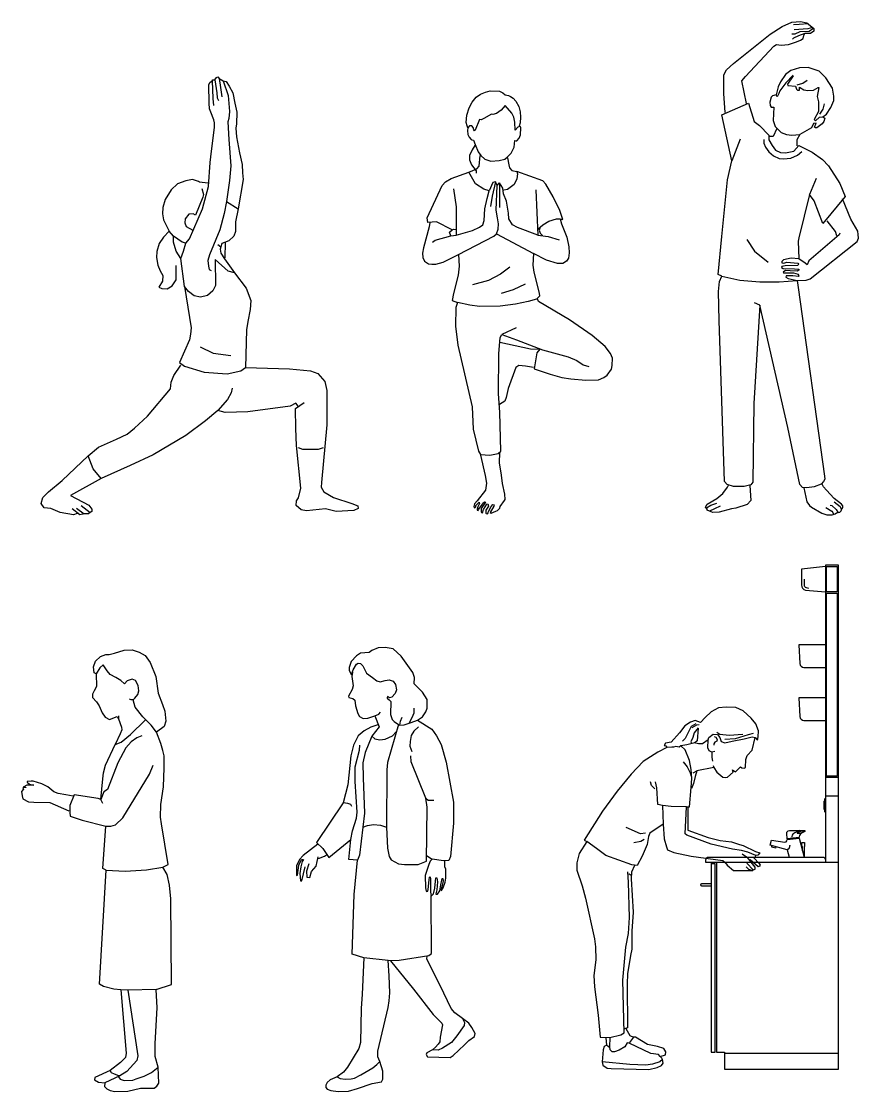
# Model space of a CAD drawing. Header units: millimetres. Extents: x 1284 to 35279, y 955 to 12847.
# Drawn here: x 3968 to 7125, y 978 to 5012 of the extents above; entities that cross this region are included whole.
import ezdxf

# ---------------------------------------------------------------- set-up
doc = ezdxf.new("R2010")
doc.units = ezdxf.units.MM
doc.header["$LTSCALE"] = 20

# ---------------------------------------------------------------- blocks, each defined once
blk = doc.blocks.new('洗面台1（CAD素材.com）')
for points in [[(-460, 780), (-460, 65), (-430, 65), (-430, 0), (0, 0), (0, 1900), (-50, 1900), (-50, 780)], [(0, 1100), (-50, 1100)], [(0, 1030), (-50, 1030)], [(-191.1, 866.2), (-191.5, 869.3)], [(-152.1, 870.5), (-152.5, 873.7)], [(-136.2, 823.1), (-136.2, 840), (-138.2, 840), (-138.2, 855), (-128.2, 855), (-128.2, 840), (-130.2, 840), (-130.2, 800.7)], [(-252.7, 843.2), (-253.5, 838.9), (-236.6, 834.4), (-235.2, 838.6)], [(-480, 780), (-480, 65), (-465, 65), (-465, 775), (-480, 775)], [(0, 60), (-430, 60)]]:
    blk.add_lwpolyline(points)
for points in [[(-50, 1895), (-140, 1885), (-140, 1825.6, 0.344151), (-124.9, 1806.2), (-50, 1800)], [(-130, 1847.5), (-130, 1825.6, 0.344151), (-122.4, 1815.9), (-113.8, 1813.8)], [(-50, 1600), (-150, 1600), (-145.8, 1529.1, 0.397107), (-130.9, 1515), (-50, 1515)], [(-50, 1400), (-150, 1400), (-145.8, 1329.1, 0.397107), (-130.9, 1315), (-50, 1315)], [(-53, 1010.2), (-54, 1010.2, 0.414214), (-56, 1008.2), (-56, 981.8, 0.414214), (-54, 979.8), (-53, 979.8)], [(-50, 1020, 0.414214), (-53, 1017), (-53, 973, 0.414214), (-50, 970)], [(-149.1, 874), (-194.1, 869), (-195.7, 889.2, -0.437811), (-185.7, 900), (-127.2, 900), (-127.2, 895.7), (-137.6, 890.7, 0.23503), (-148.6, 876.7), (-149.1, 874)], [(-147.3, 900), (-165.1, 891.6, 0.235217), (-176.1, 877.5), (-176.7, 874.6)], [(-194.1, 827.8), (-257.8, 844.5), (-252.8, 863.2), (-202.5, 856.6, 0.365235), (-195.5, 861.2), (-194.1, 865.8), (-149, 870.8), (-130, 800)], [(0, 780), (-500, 780), (-500, 790, -0.414214), (-490, 800), (-60, 800, -0.414214), (-50, 790)], [(-480, 690), (-515, 690, -1), (-515, 700), (-480, 700)]]:
    blk.add_lwpolyline(points, format="xyb")
for points in [[(-45, 1895), (-5, 1895), (-5, 1800), (-45, 1800)], [(-5, 1105), (-45, 1105), (-45, 1795), (-5, 1795)]]:
    blk.add_lwpolyline(points, close=True)
blk.add_lwpolyline([(-129.2, 898), (-141, 898), (-155.5, 891.1, 0.799342), (-155.3, 890.1), (-143.5, 890.1), (-129.2, 896.9)], format="xyb", close=True)
blk.add_rational_spline([(-184.4, 845.1), (-184.4, 827.8), (-194.1, 827.8), (-190.4, 813.9), (-186.6, 800)], [1, 0.707106781187, 1, 1, 1], degree=2, knots=[0, 0, 0, 1.570796, 1.570796, 2.570796, 2.570796, 2.570796])
blk = doc.blocks.new('人物動作（CAD素材.com）59')
at = {"color": 0, "linetype": 'ByBlock', "lineweight": -2}
for p, q in [((316.1, 1136.4), (251.7, 1124.3)), ((-76.1, 79.5), (-89.1, 90.4))]:
    blk.add_line(p, q, dxfattribs=at)
for points in [[(294.3, 1241), (297.1, 1249.4), (313.4, 1262.7), (330.2, 1260.7), (338.2, 1249.6), (343.3, 1235.1), (357.4, 1229.5), (385.2, 1235.3), (430.8, 1245.2), (460.2, 1252.2), (472.3, 1249.4), (480.2, 1239.3), (483.2, 1251.7), (483.8, 1274.4), (473.8, 1301.6), (456.9, 1323.1), (426.9, 1350.6), (399.1, 1362.7), (362.2, 1364.2), (333.8, 1361.5), (306, 1345.8), (282.7, 1325.2), (265.4, 1306.7), (246.1, 1313.7), (228.5, 1307.9), (207.1, 1293.1), (187.1, 1267.1), (155.3, 1231.7), (133.9, 1227.8), (128.7, 1219.9), (134.8, 1218.7), (138.9, 1211.4), (104.4, 1194.2), (49.5, 1158.8), (3.7, 1111.6), (-49, 1047.6), (-104.3, 971.9), (-172.4, 862.5), (-162.8, 858)], [(247.8, 1301.7), (230.3, 1291.4), (218.5, 1266.6), (208.2, 1245.7), (197.9, 1235.4)], [(261.1, 1297.7), (250.8, 1296.5), (233.3, 1285.6)], [(257.2, 1284.4), (252.7, 1237.2), (244.6, 1230), (214.6, 1222.3), (191, 1218.2)], [(256.9, 1285.9), (241.8, 1267.2), (236.3, 1249.3), (229.1, 1233.3), (231.2, 1228.5)], [(317.3, 1253.3), (323.9, 1250.6), (328.8, 1242.4), (327.6, 1236.1), (319.9, 1231.5), (315.9, 1226), (316.5, 1220.4)], [(424.7, 1261.4), (374.2, 1257.8), (338.5, 1261.1), (326.8, 1268.7)], [(464.1, 1264.5), (445.3, 1260.2), (396, 1245.1), (357, 1242.4)], [(217.3, 986.7), (217.9, 899.9), (295, 872.9), (339.2, 861.4), (382.7, 856), (413.3, 846.9), (426.3, 843), (472.5, 820), (489.2, 815.5), (482.2, 806.2), (474.4, 804.5), (444.7, 818), (419.7, 824), (385.9, 828.7), (306.5, 848), (214.2, 881.9), (207.6, 886.8), (213.3, 987.8), (223.6, 988.4), (230.8, 1061.3), (233, 1095.4), (230.2, 1129.6), (224.5, 1163.2), (207.3, 1203.7), (191, 1218.2), (185.1, 1213.7), (172.9, 1215.5), (163.8, 1213.2), (157.5, 1212.8), (138.9, 1211.4)], [(319.1, 1197.2), (308.6, 1194.4), (298.9, 1199.4), (293.7, 1210.7), (294.3, 1241), (273.2, 1225.2), (257.8, 1225.2), (242.4, 1229.7)], [(313.8, 1144.6), (316.1, 1136.4), (326.8, 1119.4), (342.3, 1105.9), (350.1, 1100), (358.6, 1098.6), (367.5, 1100), (389.1, 1118.8), (386, 1127.4), (397.7, 1120.6), (416.1, 1139.7), (421.9, 1135.1), (429.8, 1134.3), (434.8, 1137.1), (436.6, 1166.5), (441.1, 1181.5), (460.6, 1202.4), (472.3, 1249.4)], [(308.6, 1194.4), (308, 1174.4), (310.8, 1160.9)], [(200.6, 1157.6), (215.1, 1138.5), (227.2, 1116.8), (230.2, 1103.8)], [(237.8, 1116.5), (251.7, 1124.3), (245.4, 1102.9), (239.9, 1076.5), (231.2, 1057.5)], [(94, 1056.2), (80.8, 1068.9), (77.6, 1083)], [(213.3, 987.8), (155.2, 989.3), (122.5, 993.2), (104.8, 997.7), (100.8, 1060.3), (95.8, 1082.6)], [(122.5, 993.2), (124.4, 922.9), (128.9, 867.5), (137.1, 837.1), (141.1, 826.7), (165.6, 816.3), (231, 801.8), (349.4, 785.9), (359.8, 777.7), (366.4, 768.2), (390.2, 748), (462.4, 748.4)], [(124.4, 922.9), (74.4, 889.7), (69.9, 876.6), (64.5, 846.6), (46.3, 802.2), (26.8, 767.2), (6.8, 769.5), (-91.1, 805.4), (-126.5, 830.8), (-162.8, 858), (-191.9, 813), (-200.1, 777.1), (-200.1, 749.9), (-181, 690.5), (-167.4, 644.2), (-133.8, 490.8), (-130.2, 460.9), (-129.3, 411.9), (-136.1, 352.5), (-134.3, 309.4), (-119.8, 203.2), (-113, 120.2), (-76.2, 118.8), (-34.5, 128.4), (-22.7, 136.5), (-26.8, 334.8), (-16.3, 460), (-5.4, 510.8), (-2.3, 570.7), (-5.4, 704.1), (-7.7, 743.6)], [(57.7, 889.3), (40, 887), (-14, 910.2)], [(53.4, 864.7), (40.4, 857.2), (14.6, 852.4)], [(423, 810.9), (443.2, 797.4), (462.5, 798.1), (473.2, 799.7), (474.4, 804.5)], [(17.2, 766.9), (5, 741.5), (4.5, 716.6), (11.3, 591.3), (7.3, 520.1), (6.8, 452.5), (1.4, 428), (-9.1, 358.6), (-10.4, 321.4), (-10, 155.3), (-20.4, 152.2)], [(439.8, 776.4), (464.6, 751.2), (472.2, 753.7), (471.8, 760.9), (443.2, 797.4)], [(466.8, 796.4), (487.2, 775.2), (490.4, 768.8), (488.2, 764.1), (483.5, 761.8), (452.7, 788.5)], [(4.5, 729.3), (-2.7, 734.2), (-4.5, 734.2)], [(437.8, 762.5), (446.6, 753.5), (462.4, 748.4), (464.6, 751.2)], [(-15.6, 152.4), (-1.1, 127), (13.5, 120.4)], [(-90.8, 117.4), (-89.1, 90.4), (-96.9, 85.3), (-101.5, 72.3), (-105.1, 27.8), (-102.7, 14.2), (-85.7, 3.3), (-70.6, 1.5), (70.6, -1.5), (101.8, 5.7), (118.1, 13.9), (124.5, 21.8), (122.9, 36), (111.8, 27.8), (84.2, 18.1), (59.1, 14.8), (-1.1, 16.6), (-105.1, 27.8)], [(122.9, 36), (119.9, 40.8), (114.2, 47.5), (107.5, 54.7), (77.9, 59), (-2.9, 97.1), (-11, 99.2), (-19.8, 84.4), (-40.7, 70.8), (-58.8, 65), (-67.3, 65.3), (-75.5, 72.9), (-76.7, 84.1), (-75.5, 118.9)], [(114.2, 47.5), (133.8, 53.8), (135, 64.7), (126.9, 77.7), (103.9, 84.7), (65.8, 92.2), (20.4, 120.4), (13.5, 120.4), (-1.7, 99.8)]]:
    blk.add_lwpolyline(points, dxfattribs=at)
blk = doc.blocks.new('人物動作（CAD素材.com）60')
at = {"color": 0, "linetype": 'ByBlock', "lineweight": -2}
for p, q in [((164.6, 1486), (165.5, 1481.5)), ((313.4, 888.2), (334.3, 874.8))]:
    blk.add_line(p, q, dxfattribs=at)
for points in [[(207.7, 1382), (212.7, 1379.9), (229.6, 1381.1), (256.1, 1390.6), (279.8, 1399.1), (297.8, 1411.6), (310.3, 1430.3), (316.1, 1444.6), (315.2, 1476.6), (298.3, 1504.3), (267.1, 1536.3), (268, 1559.5), (261.7, 1578.6), (217.6, 1640.6), (187.3, 1667.3), (157.1, 1673.1), (131.2, 1671.3), (106.7, 1661.5), (97.4, 1653.9), (80.9, 1653), (64, 1651.2), (48.8, 1641.5), (28.8, 1619.6), (21.2, 1597.8), (21.2, 1586.5), (30.4, 1569.9), (36.6, 1589.2), (49.7, 1609.4), (55.6, 1613.2), (64.9, 1612.9), (73.5, 1603.7), (87.4, 1576.1), (109.1, 1559.8), (126.3, 1546.7), (138.2, 1543.2), (156.9, 1548.2), (172, 1551.2), (187.5, 1545.8), (197, 1532.8), (199.7, 1513.2), (194.9, 1498.9), (183, 1485.3), (174.4, 1482.9), (166.1, 1488.2), (165.5, 1481.5), (173.1, 1475.8), (178.9, 1469.1), (178, 1420.5), (184.2, 1401.4), (190.9, 1393.4), (207.7, 1382), (165.9, 1239.7), (164.1, 1212.1), (163, 996.2), (166.4, 916.7), (172.4, 884.6), (180.4, 871.9), (207.8, 857.9), (229.8, 854.5), (282, 855.2), (312.7, 867.2), (316, 1071), (311.4, 1104.4), (319.6, 1098), (340.9, 1097.2)], [(34.3, 1579.7), (31.6, 1563.9), (37.2, 1528.3), (32.5, 1514.1), (19.7, 1489.7), (20.9, 1484.7), (35.8, 1481.1), (43.2, 1473.7), (45, 1452.6), (54.2, 1424.1), (60.7, 1413.1), (74.1, 1405.1), (91.6, 1406.6), (118.9, 1415.8), (134.9, 1373.7), (106.9, 1338.3), (81.5, 1277.5), (73.4, 1238.1), (74.1, 1181.3), (80.1, 1048.3), (73.4, 996.2), (60.7, 890.6), (53.4, 871.3), (21.1, 873.9), (28.5, 949), (33.8, 982), (49, 1030.1), (52.5, 1051.8), (44.5, 1168.2), (44.2, 1222.5), (61.2, 1285.8), (62.3, 1304.8)], [(118.9, 1415.8), (133.6, 1421.4), (139.8, 1428.5)], [(249.5, 1390.3), (258.7, 1408.4), (267.1, 1426.2), (267.4, 1443.7)], [(130, 1381.7), (103.9, 1372.5), (77.8, 1358.5), (55.8, 1339.8), (38.3, 1304.5), (27.9, 1265), (16.6, 1154.8), (-0.3, 1087.7)], [(212.7, 1379.9), (215.7, 1395.3), (221.9, 1409.9)], [(282.9, 1374.1), (266, 1357.6), (255.7, 1340.7), (251.3, 1318.4), (250.4, 1301.1), (258, 1281)], [(279.8, 1399.1), (333, 1365.2), (350.8, 1339.8), (369, 1307.3), (387.3, 1240.1), (414.5, 1089.9), (415.4, 1010.7), (403.3, 885.5), (397.5, 870.4), (377.1, 869), (334.3, 874.8), (326.9, 867.6), (322.1, 855.3), (308.6, 813.5), (309.4, 767.4), (312.4, 754.3), (314.8, 752.6), (318.5, 753.8), (319.9, 760.1), (323.1, 797.7), (324.7, 807.4), (326.5, 808), (328.8, 800.1), (329, 781.7), (328.2, 752.2), (329.2, 743.5), (330.5, 738.1), (333.8, 737.5), (339.9, 744.5), (344.9, 765.2), (347.8, 792), (348, 804.6), (352.6, 804.8), (355.2, 789.3), (352.4, 759.8), (347.9, 744.6), (348.8, 743.7), (354.4, 743.1), (363, 756), (366.9, 777.9), (371.3, 796.1), (372.1, 802.3), (374.4, 802.3), (375.7, 793), (372.8, 775.7), (368.2, 762.2), (367.9, 758.5), (369.5, 757.4), (375.6, 767), (383.1, 787.9), (385.9, 803.2), (386.2, 837.8), (382.7, 845.7), (382.7, 868.7)], [(106.9, 1338.3), (118.9, 1329.1), (137.3, 1325), (157.2, 1327.6), (184.9, 1340.3), (199.2, 1354.7)], [(311.4, 1104.4), (255.9, 1242.1), (254.6, 1264.1)], [(32.4, 1073.8), (28.5, 1081.2), (16.9, 1085), (-0.3, 1087.7), (-101.9, 937.7), (-77.8, 914.6), (-55.5, 881.6), (28.5, 949)], [(73.4, 996.2), (90.9, 1001.5), (113.6, 1005.5), (140.3, 1003.5), (163, 996.2)], [(-96.6, 931.4), (-152.1, 889.2), (-165.8, 873.8), (-176.2, 849.7), (-177.4, 813.5), (-173.5, 814.4), (-168.2, 851.8), (-157.5, 873.2), (-150.7, 873.2), (-155.5, 865.8), (-161, 845.9), (-164.7, 820.9), (-161.4, 793.1), (-156.3, 793.1), (-144.7, 846.2)], [(-93.9, 877), (-71.1, 886.8), (-64, 891)], [(-129.9, 857.4), (-139.2, 830.2), (-137.9, 807.5), (-126.8, 806.1), (-120.1, 828.4), (-102.2, 848.4), (-94.7, 883.6)], [(77.6, 502.9), (32.8, 516.9), (40, 742.3), (53.4, 871.3)], [(-23.6, 54.7), (-12.2, 48.6), (7, 45.9), (29.5, 46.6), (41.8, 49.8), (66.2, 61.7), (110.7, 89), (126.3, 101.1), (137.3, 112.8), (130.2, 129.5), (130.2, 151.4), (168.5, 316.2), (173, 341.6), (175.2, 370.6), (172.5, 435.2), (168.4, 492.9), (209.9, 494.9), (322.1, 512.3), (332.1, 519.6), (330.5, 738.1)], [(168.4, 492.9), (77.6, 502.9), (70.6, 366.1), (66.6, 312.6), (63.9, 184.3), (58.6, 160.9), (15.8, 90.8), (0.4, 72.8), (-23.6, 54.7), (-50.3, 43.4), (-61.3, 33.3), (-65.8, 23.8), (-65.8, 14.6), (-60.7, 8.3), (-47.4, 2.7), (-19.2, -0.6), (19.2, 0.6), (53.6, 10.7), (107.9, 29.1), (143.3, 35.3), (149.2, 45.7), (149.2, 75.7), (137.3, 112.8)], [(178.1, 492.1), (264.3, 384.8), (338.2, 289.5), (371.2, 257.4), (373.4, 251.2), (365.4, 204.4), (363.2, 187), (357.8, 178.1), (347.6, 166.5), (336.5, 156.7)], [(449.6, 274.3), (420.2, 296.2), (406.4, 311.7), (365, 399), (315.1, 498.4), (316, 510.9)]]:
    blk.add_lwpolyline(points, dxfattribs=at)
blk.add_lwpolyline([(315.1, 145.2), (312.4, 138.9), (316.9, 130), (402.4, 127.3), (414, 135.4), (456.7, 175.4), (472.8, 191), (494.6, 206.2), (497.3, 218.2), (484.8, 240.5), (472.8, 257), (449.6, 274.3), (456.4, 259.7), (455.1, 247.6), (427.5, 209.3), (407.4, 183.9), (373.6, 162.1), (356.7, 155.4), (336.5, 156.7)], close=True, dxfattribs=at)
blk = doc.blocks.new('人物動作（CAD素材.com）61')
at = {"color": 0, "linetype": 'ByBlock', "lineweight": -2}
for points in [[(-119.2, 1573.5), (-126.7, 1577.6), (-130, 1599.2), (-122.2, 1621.6), (-103.1, 1638.6), (-82.7, 1646.1), (-71.1, 1645.7), (-50.8, 1651.9), (-14.7, 1663.1), (16, 1664.4), (42.2, 1655.7), (65, 1642), (83.3, 1616.6), (105.7, 1563.5), (114, 1500), (130.2, 1457.7), (138.9, 1433.2), (142.6, 1395.5), (137.2, 1375.1), (107.7, 1354), (88.2, 1380.5), (55.9, 1410.8), (27.7, 1447.7), (20.2, 1475.6), (26, 1481.8), (36.8, 1495.5), (40.5, 1508.8), (38.9, 1529.5), (28.1, 1548.6), (16, 1553.6), (9, 1551.1), (-3.1, 1546.5), (-13, 1536.1), (-27.1, 1547.8), (-45.4, 1560.2), (-66.5, 1571), (-77.7, 1584.3), (-93.1, 1607.9), (-106.4, 1595.9), (-119.2, 1573.5), (-118.8, 1525.2), (-127.1, 1509.4), (-133.8, 1496.2), (-133.4, 1484.1), (-118.4, 1468.4), (-108.9, 1452.2), (-96.8, 1426.9), (-86, 1410.3), (-69, 1401.5), (-40.4, 1412.7), (-35.8, 1403.2)], [(20.2, 1475.6), (12.3, 1475.6), (6.5, 1477.6)], [(-35.4, 1414.8), (-35.8, 1403.2), (-24.2, 1372.5), (-23.4, 1362.5), (-29.6, 1347.2), (-48.7, 1306.9)], [(53, 1340.1), (33.9, 1331.8), (12.3, 1317.3), (-8.4, 1294.5), (-37.9, 1237.6), (-76.9, 1137.2), (-91, 1128.9), (-102.5, 1100.2), (-94.3, 1177.5), (-91.9, 1200.3), (-84, 1228.9), (-48.7, 1306.9), (-25.5, 1315.8), (9.9, 1344.6), (65.3, 1399.3)], [(-82.1, 833.2), (-10.3, 829.4), (70.2, 834.8), (131.2, 844.4), (152, 855.2), (126, 1007.5), (122.7, 1032.8), (124.3, 1080.9), (133.9, 1148.1), (136.4, 1218.7), (137.2, 1264.3), (132.2, 1285.1), (124.3, 1310.8), (107.7, 1354)], [(-94.6, 1084.8), (-102.5, 1100.2), (-112, 1103.9), (-202.9, 1116.8), (-219.1, 1077), (-219.5, 1051.2), (-217.4, 1037.5), (-172.6, 1021.8), (-83, 999.4), (-63.9, 998.9), (-47.3, 1004.7), (-18.6, 1030.9), (81.8, 1195.2), (94.6, 1228.8)], [(-206.3, 1112.1), (-233.7, 1117.1), (-263.2, 1122.5), (-278.9, 1128.7), (-301.8, 1147.4), (-324.2, 1159.4), (-357.8, 1168.4), (-365.4, 1169.4), (-379.6, 1167.2), (-379.6, 1165), (-371.5, 1157.6), (-355.3, 1154), (-381.4, 1153.8), (-395.2, 1145.9), (-385.1, 1145.7), (-385.2, 1145.2), (-396, 1143.4), (-394.2, 1138.5), (-401.6, 1129.4), (-399.2, 1113.5), (-396.6, 1101.7), (-375.3, 1091.4), (-354.2, 1089.4), (-294.2, 1089.1), (-222.5, 1056.8)], [(-27.1, 381.9), (-52.6, 384.4), (-91.8, 394.4), (-106.8, 404.3), (-82.1, 833.2), (-94.5, 839.4), (-83, 999.4)], [(-36.1, 54.2), (-29.1, 45.9), (-14.2, 41.3), (19, 42.2), (31, 47), (61, 57), (88.7, 71.2), (113.6, 90.6), (103.3, 131), (102.9, 179.6), (110.3, 315.1), (106.7, 383.8), (164, 403.1), (161.8, 724.8), (157.2, 777), (148, 817.5), (131.2, 844.4)], [(106.7, 383.8), (-0.9, 380.7), (37.4, 134.1), (33.3, 115.9), (-3.6, 74), (-30.2, 58.2), (-34.7, 58.8), (-50.7, 64.2), (-62, 70.1), (-67.1, 78.9), (-124.8, 52.4), (-126.1, 43.3), (-111.1, 35), (-87.5, 32)], [(-0.9, 380.7), (-27.1, 381.9), (-6.5, 143.3), (-9, 127.9), (-27.7, 108), (-67.1, 78.9)], [(-30.2, 58.2), (-87.5, 32), (-88.2, 17.5), (-79.3, 8.7), (-66.8, 2.4), (-49.8, -1.1), (0, 0), (47.8, 11.4), (98.3, 12.2), (109.2, 19), (116, 30.4), (113.6, 90.6)]]:
    blk.add_lwpolyline(points, dxfattribs=at)
blk = doc.blocks.new('人物動作（CAD素材.com）68')
at = {"color": 0, "linetype": 'ByBlock', "lineweight": -2}
blk.add_line((-252.9, 790.2), (-272.4, 799.8), dxfattribs=at)
for points in [[(-383, 1516.7), (-388.2, 1588.6), (-388.2, 1659.2), (-378.1, 1677.8), (-352.3, 1701.8), (-213, 1811.9), (-168.1, 1841.4), (-131.6, 1857.4), (-99.1, 1860.3), (-75.1, 1855.1), (-49, 1833.3), (-49, 1822.9), (-61.8, 1815.1), (-83.2, 1814.8), (-107.1, 1806), (-126.2, 1797.6), (-129.4, 1793)], [(-52.4, 1832.4), (-66.3, 1821.7), (-101.9, 1821.1), (-120.1, 1812.7), (-132.3, 1812.4)], [(-70.6, 1851.2), (-104.5, 1848.9), (-126.2, 1847.2)], [(-53.5, 1837), (-71.8, 1832.4), (-123, 1828.6)], [(-302.8, 1551.2), (-320.2, 1636.4), (-307.1, 1652.4), (-199.8, 1767.1), (-189.8, 1772.8), (-171.8, 1771.1), (-144, 1773.7), (-114.8, 1783.8), (-98.8, 1789.6), (-89.3, 1796.3), (-86.1, 1807.3), (-83.2, 1814.8)], [(-126.5, 1654.6), (-148.8, 1624.2), (-147.6, 1618.4), (-118.1, 1616.3), (-113.7, 1604.8), (-110.8, 1601.6), (-103.6, 1601.6), (-102.4, 1612.3), (-87.1, 1602.4), (-71.4, 1599.8), (-49.7, 1601.3), (-33.2, 1611.7), (-30, 1610.6), (-36.1, 1577.2), (-31.5, 1556.7), (-31.2, 1520.2), (-47.4, 1490.3), (-42.5, 1486), (-27.4, 1498.7), (-14.7, 1500.5), (-1.2, 1510.2), (15, 1536.3), (26, 1562.6), (26.9, 1578.3), (22, 1609), (-3.8, 1647.2), (-29.3, 1673.3), (-70.7, 1686), (-103.4, 1685.4), (-135.3, 1674.7), (-155.9, 1660.2), (-174.7, 1633), (-183.7, 1613.3), (-190.5, 1583.3), (-204.4, 1579.3), (-210.2, 1574.1), (-215.4, 1555.5), (-213.1, 1542.8), (-209.9, 1536.7), (-199.8, 1536.7), (-202.4, 1486.6), (-194.8, 1464.6), (-171.7, 1442), (-151.4, 1433.6), (-132, 1431.8), (-101.6, 1433.8)], [(-127.1, 1657.5), (-154, 1629.1), (-176.6, 1599), (-180.4, 1589.1), (-186.7, 1575.5), (-190.5, 1583.3)], [(-111.4, 1621), (-90.8, 1627.6), (-74, 1638.7)], [(-326.5, 1416.3), (-358.4, 1334.8), (-396.2, 1507.5), (-295.9, 1551.8), (-274.4, 1483.4), (-254.2, 1467.8), (-218.3, 1431.3), (-218.3, 1414.3), (-205.9, 1392.1), (-193.2, 1375.1), (-174.3, 1366.7), (-155.8, 1364.7), (-124.5, 1370.8), (-106, 1392.2), (-55.3, 1367.9), (-16.2, 1340.1), (6.1, 1315.5), (48.7, 1248.8), (69.6, 1200), (-14.7, 1098.8), (-47.2, 1184.3), (-65.4, 1208)], [(-26.2, 1511.2), (-13.8, 1529.7), (-8.9, 1550)], [(-14.7, 1500.5), (-7.7, 1495), (-11.5, 1482.5), (-17.3, 1473.8), (-37.3, 1459.6), (-43, 1459), (-46.5, 1461.4), (-40.1, 1477.3), (-49.7, 1475), (-57.5, 1459), (-101.6, 1433.8), (-112.8, 1414.1), (-112.8, 1390.9)], [(-188.4, 1456.1), (-201.8, 1426.5), (-215.7, 1426.5)], [(-237.9, 1415.2), (-237.4, 1401.6), (-231.6, 1386.2), (-218.8, 1368.8), (-200.6, 1353.2), (-179.1, 1343.6), (-162.9, 1342.2), (-135.4, 1344.5), (-110.2, 1355.5), (-94.3, 1370.3)], [(-396.3, 900), (-409.3, 906.9), (-395.6, 1050), (-374.1, 1263.1), (-358.4, 1334.8)], [(-40.2, 1268.5), (-65.4, 1208), (-105.1, 1044.3), (-108, 1031.8), (-106, 965.2)], [(48.5, 1062.1), (46.5, 1055.4), (-67.7, 957.7), (-73.8, 942.6), (-82.2, 949), (-106, 965.2), (-134.5, 967.8), (-162.9, 961.8), (-169.2, 955.3), (-169.4, 950.4), (-162.1, 948.9), (-151.1, 952.6), (-123.5, 949.7), (-109.9, 948.9), (-106.3, 945.2), (-109.7, 939.8), (-157.6, 938.5), (-169.2, 936), (-170.8, 932.9), (-164, 928.8), (-121.9, 928), (-105.9, 926.9), (-105.9, 922.8), (-112.3, 918.6), (-138.7, 920.7), (-155.5, 921.5), (-164, 915.7), (-162.9, 912.2), (-125.6, 912), (-108.4, 907), (-105.3, 900.6), (-107.4, 898.9), (-128.7, 901.2), (-153.2, 900.8), (-154, 896.2), (-145.5, 891.2), (-111.2, 884.1), (-77.9, 885.6), (-63.1, 889.9), (114.6, 1030.5), (119.8, 1043), (118.3, 1056.9), (116.6, 1069.6), (90, 1115.1), (59.7, 1192.1)], [(38.1, 1051.6), (33.2, 1067.9), (1.5, 1109.2)], [(-301, 1037.7), (-272.3, 994.6), (-220.8, 952.3)], [(-290.8, 110.7), (-286.8, 54.6), (-300.3, 39.4), (-342.5, 25.1), (-359.8, 22.9), (-406.3, 10.3), (-430.2, 8.9), (-436, 12.4), (-450.5, 17.8), (-451.1, 21.5), (-457.9, 30), (-451.1, 40.6), (-414.8, 61.6), (-391.8, 81.5), (-374.4, 104.3), (-370.8, 112.4)], [(-86.9, 101.7), (-75.9, 50.1), (-65.5, 36.2), (-57.4, 29), (-19.1, 7), (0, 0), (20, 0.9), (31.2, 4), (37, 8), (49.2, 10.1), (53.6, 15.2), (58.2, 25.6), (60.2, 26.4), (60.4, 34.9), (54.8, 41.2), (28.3, 61.5), (-1.6, 93.2), (-12.6, 106.1), (-18.8, 118.7)], [(-454.2, 27.1), (-437.2, 37.3), (-415, 44.6)], [(28.1, 49.2), (49.9, 31.8), (54.4, 22.3)], [(-441.2, 15.9), (-421.7, 24), (-401.3, 34.2)], [(-3.2, 28.7), (19.2, 14.2), (22.5, 9.9), (24.6, 3.2)], [(13, 36.8), (18.3, 36), (35.8, 20.2), (41.2, 10.7)]]:
    blk.add_lwpolyline(points, dxfattribs=at)
blk.add_lwpolyline([(-286.8, 114), (-312, 107.4), (-352.4, 107.4), (-375.4, 114.4), (-386.3, 125.7), (-405.9, 733.3), (-407.9, 842.1), (-404, 879.9), (-396.3, 900), (-328.5, 884.9), (-252.3, 878.8), (-179.3, 878.6), (-111.2, 884.1), (-108, 856.8), (-8.2, 146.1), (-7.4, 135.2), (-12.6, 126.6), (-21.3, 116.6), (-47.3, 106.6), (-75.6, 101.8), (-92.1, 104), (-101.6, 114.4), (-146.8, 329.9), (-252.9, 790.2), (-275, 420.3), (-278.9, 123.5)], close=True, dxfattribs=at)
blk = doc.blocks.new('人物動作（CAD素材.com）69')
at = {"color": 0, "linetype": 'ByBlock', "lineweight": -2}
blk.add_line((22.6, 1234.6), (31.3, 1244.6), dxfattribs=at)
for points in [[(-88.2, 1451.8), (-89.4, 1441.7), (-87.2, 1426.1), (-83, 1417), (-75.7, 1408), (-72.5, 1406), (-66.9, 1404.8), (-60, 1388.9), (-49, 1361.3), (-39, 1347), (-24, 1333.1), (-1.1, 1325.6), (30.4, 1328.5), (51.7, 1333.9), (62.2, 1342.5), (75.1, 1355.9), (86.9, 1379.4), (89.8, 1404.6), (94, 1402.9), (96.4, 1402.9), (105.2, 1412.6), (111.3, 1425.1), (112.1, 1451.8), (111.1, 1455.4), (106.7, 1456.6), (100.1, 1454.4), (90.3, 1442.5), (89.6, 1473), (86.1, 1491.6), (78.3, 1506.8), (52.9, 1535.4), (38.2, 1518.5), (20.6, 1505.5), (6, 1501.4), (1.1, 1503.6), (-27.3, 1486.7), (-37.8, 1481.6), (-43.7, 1483), (-60.3, 1443.4), (-62.7, 1440.8), (-65.7, 1444.7), (-67.1, 1452.7), (-73, 1459.1), (-82, 1458.8), (-88.2, 1451.8), (-90.8, 1459.4), (-93.9, 1471.4), (-92, 1499), (-82.7, 1527.4), (-71.7, 1548.7), (-55.8, 1567), (-40.4, 1578), (-21.3, 1585.6), (-3.5, 1591.2), (31, 1590), (44.4, 1583.1), (52.5, 1576.3), (65, 1573.1), (73.3, 1569.7), (83.1, 1563.1), (93.1, 1552.3), (104.3, 1531.8), (109.7, 1511.8), (111.4, 1492.2), (109, 1470.7), (105.8, 1458.2)], [(-61.9, 1385), (-71.4, 1369.3), (-81, 1347.4), (-81, 1331.4), (-73.8, 1312.4), (-56, 1289.5), (-56.3, 1280.5)], [(-151.9, 1044.5), (-157.3, 1058.1), (-147.3, 1067.7), (-205.6, 1097.4), (-239.2, 1095.1), (-240.7, 1112.5), (-184.7, 1234.5), (-172.4, 1248.7), (-150.4, 1260.3), (-83.6, 1285), (-53.8, 1296.7), (-45.3, 1307.5), (-41.8, 1348)], [(61.6, 1338.9), (66.2, 1312.7), (69.6, 1300.6), (78.6, 1291), (97.4, 1287), (99.8, 1278.5), (97.4, 1259.2), (87, 1238.7), (61.2, 1219), (47.6, 1216.3)], [(-221.4, 1020.2), (-210.6, 1027.9), (-151.9, 1044.5), (-132.2, 1047.6), (-70.5, 1065), (-43.8, 1077.7), (-30.7, 1085.5), (-25.7, 1102.8), (-23.4, 1146.5), (-15.3, 1185.8), (-7.9, 1214.8), (-27.6, 1220.6), (-58.5, 1240.6), (-74.3, 1266.5), (-83.6, 1285)], [(176.2, 1070.2), (194.7, 1085.6), (217.6, 1099.7), (246.4, 1108.8), (260.1, 1108.5), (270.8, 1106.7), (258.8, 1140.3), (233.7, 1192), (206.7, 1239.5), (194.7, 1251.8), (97.4, 1287)], [(-141.9, 1221.3), (-131.5, 1153.4), (-131.8, 1068.1), (-132.2, 1047.6)], [(20.8, 1052.4), (26.7, 1069.9), (27.7, 1089.7), (23.8, 1112.9), (19.5, 1142), (22.6, 1234.6), (16.4, 1248.4), (6.3, 1245.3), (-7.9, 1214.8)], [(16.4, 1248.4), (3.6, 1194.7), (-2.5, 1155.3)], [(175.9, 1047.8), (99.8, 1075.8), (80.5, 1086.6), (66.8, 1108.8), (65.5, 1129.6), (57.6, 1175.9), (46.5, 1203.5), (43.7, 1224.6), (31.3, 1244.6), (31.6, 1151)], [(169.2, 1217.6), (175.9, 1047.8), (215.3, 1041.6), (257, 1029.8)], [(-231.5, 1094.7), (-233.3, 1078), (-255.2, 1000), (-258.5, 979.2), (-257, 962.9), (-251, 949), (-236.6, 939.3), (-224, 937.7), (-207.8, 937.5), (-180.4, 944.8), (-122.8, 973.7), (-121, 930.2), (-123.8, 897), (-142.1, 826.7), (-147, 801), (-126.4, 793.5), (-132.8, 774.5), (-134.3, 704.3), (-125.4, 632.5), (-71, 400.5), (-68.3, 316.3), (-47.8, 233.3), (-40.5, 220.2), (-5.4, 218.3), (26.7, 224.1), (36.7, 232.6), (32.4, 380), (27.8, 449.5), (28.6, 600.4), (33.6, 661.4), (40.5, 673)], [(260.1, 1108.5), (265.5, 1090.5), (285.3, 1039.3), (293.3, 1003.8), (294.8, 980.1), (291.2, 960), (284, 949.7), (270.9, 940.7), (249.8, 941), (208.4, 953.1), (160.2, 978.3), (157.2, 934.6), (160.5, 907.5), (181.6, 829.1), (182.4, 816.7), (170.8, 806.2), (139.4, 796.6), (92.1, 786.6), (33.9, 779.9), (-44.3, 778.4), (-80.1, 783.3), (-126.4, 793.5)], [(-147.3, 1067.7), (-140.7, 1069.6), (-131.8, 1068.1)], [(-122.8, 973.7), (10.7, 1043.2), (20.8, 1052.4), (160.2, 978.3)], [(185.5, 1077), (180.8, 1065.8), (185.5, 1054.6), (193.9, 1046.5)], [(71, 926.3), (35.1, 899.7), (-9.5, 876), (-70.3, 859.7)], [(128.9, 862.1), (83.1, 840.6), (38, 827.9)], [(32.4, 644.4), (147.9, 618.2), (183.8, 617), (172.6, 603.1), (162.1, 542.9), (222.7, 523.2), (266.4, 510.5), (300.7, 505.5), (357.5, 500.8), (405.3, 502), (425.4, 511.3), (437.8, 519), (454, 542.1), (456.7, 556.4), (457.1, 583.1), (449.7, 601.2), (430.4, 627.1), (380.6, 668.4), (295.7, 728.2), (178.7, 797.3), (175.3, 806.6)], [(94.2, 698.1), (40.5, 673), (95.7, 652.2), (194.2, 614.7), (291.1, 588.1), (322.7, 575), (346.7, 558.4), (368.7, 551.8)], [(160.2, 548.1), (129.7, 553.1), (104.2, 556.2), (93.8, 548.1), (63.7, 469.4), (57.1, 435), (52.1, 421.1), (31.7, 408.4)], [(-39.9, 218.2), (-22.1, 141.4), (-17.5, 112.4), (-21.4, 86.2), (-52.2, 46.4), (-62.3, 34.8), (-65, 24.7), (-63.3, 20.1), (-58.2, 22.8), (-57, 28.1), (-44.8, 40.5), (-43.2, 35.5), (-49.6, 23.5), (-53, 14.1), (-52.5, 10.1), (-48.9, 9.1), (-46.5, 14.9), (-29.3, 38.8), (-24.5, 42.2), (-21.4, 40.3), (-37.1, 17), (-37.1, 3.9), (-36.4, 1.4), (-32.6, 0.9), (-28.3, 13.7), (-15.8, 33.1), (-12.4, 34), (-10, 26.2), (-20.4, 10.8), (-20.2, -0.3), (-19, -2.1), (-13.6, -2.9), (-11.3, 1.2), (-9.6, 6.3), (0.7, 25), (6.7, 32.3), (11.7, 31.1), (9.8, 25.6), (-3.6, 2.1), (0, 0), (17.3, 7), (24.5, 9.4), (32.4, 18.5), (34.5, 25), (50.6, 47.4), (52.5, 51.1), (52, 71), (42.7, 111.7), (38.9, 142.7), (31.9, 189.7), (32.8, 228.5)]]:
    blk.add_lwpolyline(points, dxfattribs=at)
blk = doc.blocks.new('人物動作（CAD素材.com）70')
at = {"color": 0, "linetype": 'ByBlock', "lineweight": -2}
blk.add_line((570.9, 1026.5), (570.5, 968.9), dxfattribs=at)
for points in [[(403.8, 967.1), (415, 994.4), (422.8, 1023.9), (437.5, 1040.8), (486.5, 1153.8), (508.6, 1238.3), (515.1, 1328.8), (519.8, 1370.8), (531.4, 1459.9), (531.7, 1478), (528.8, 1489), (517.2, 1517.6), (512.3, 1530.6), (510.9, 1552.5), (510.3, 1621.6), (513.8, 1629.9), (521.9, 1635.7), (525.3, 1640), (533.1, 1640.6), (539.5, 1591.2), (541.2, 1572.5), (546.1, 1561.8)], [(533.1, 1640.6), (539.2, 1648.7), (544.1, 1651.3), (548.7, 1645.2), (563.5, 1636.8), (582.3, 1580.8), (588.2, 1521), (584.9, 1494.4), (581.7, 1481.4), (585.6, 1415.1), (592.7, 1316.4), (588.2, 1261.1), (575.9, 1181.9), (567.9, 1136.5), (551.9, 1074.1), (512.5, 980.6), (506.4, 958.9), (508.1, 937.2), (510.7, 925.5), (518.8, 921.5)], [(521.9, 1635.7), (525, 1570.2), (527.3, 1543)], [(548.7, 1645.2), (553.6, 1611.7), (558.5, 1576.5)], [(563.5, 1636.8), (574.7, 1633.8), (586.4, 1616.5), (599.9, 1590.5), (608.1, 1552.4), (615.5, 1518.6), (614.2, 1474), (612, 1457.5), (613.7, 1425), (625.4, 1364.4), (635.4, 1321.5), (636.7, 1289.5), (638.8, 1264.8), (620.7, 1153.3)], [(505.5, 1250.4), (474.4, 1254.7), (471.3, 1257.3), (448.4, 1264.7), (423.7, 1259.5), (392.1, 1247.8), (367.4, 1225.7), (344.9, 1189.3), (337.1, 1159), (335.8, 1134.7), (338.4, 1112.7), (360, 1070.2), (338.8, 1047.3), (322.3, 1023), (314.1, 993.1), (312.8, 970.6), (318, 942), (326.2, 920.4), (336.2, 902.6), (335.8, 880.9), (321.9, 858.4), (333.2, 854.1), (353.1, 851.9), (372.1, 864), (386.4, 886.6), (387.3, 939.8)], [(483.5, 1230), (490, 1208.4), (486.9, 1198), (459.6, 1129.5), (450.5, 1134.7), (434.5, 1133.4), (420.7, 1115.7), (419.8, 1101), (425, 1086.7), (449.2, 1072.8)], [(575.9, 1181.9), (620.7, 1153.3), (610.8, 1105.3), (610.8, 1068.9), (604.3, 1051.1), (585.2, 1033.4), (558.4, 1023.4), (554.8, 1010.8)], [(544.4, 1019.8), (554.8, 1010.8), (552.4, 1001.6), (554.9, 986.6), (568.8, 965), (606.5, 912.6), (582.2, 919.1), (533.7, 962.4), (534.6, 865.3), (524.6, 845), (504.7, 827.7), (479.1, 821.2), (454.4, 826.4), (433.2, 842), (418.1, 861.4), (403.8, 967.1), (386.9, 994.8), (376.5, 1027.8), (376.5, 1051.1), (360, 1070.2)], [(422.8, 1023.9), (409.8, 1027.8), (376.5, 1051.1)], [(606.5, 912.6), (650.6, 854.6), (668.2, 808.5), (666.2, 774.7), (657.1, 729.2), (651.3, 697.4), (648, 556.4), (813.7, 551.2), (892.6, 543.4), (921.2, 532.7), (947.2, 503.5), (955, 469.1), (954.4, 339.8), (934.2, 122.8), (933.6, 104.6), (944, 87.7), (980.3, 66.3), (1048.6, 43.5), (1071.9, 34.4), (1072.6, 24), (1056.3, 16.9), (990.1, 13.6), (949.2, 23.4), (877.7, 15.6), (857.6, 18.8), (839.4, 35.1), (840.7, 53.3), (847.8, 64.3), (856.9, 100.7), (840.7, 261.8), (837.4, 325.5), (836.8, 400.8), (869.2, 424.2)], [(418.1, 861.4), (442.7, 705.9), (440.8, 681.8), (437.5, 659.7), (399.2, 574.6), (418.1, 560.3), (492.1, 538.2), (578.5, 532.4), (631.1, 542.8), (648, 556.4)], [(477.8, 633.7), (525.9, 610.4), (592.8, 600.6)], [(13, 5.2), (0, 0), (-50, 9.7), (-85.8, 24.7), (-110.4, 26.6), (-122.1, 43.5), (-116.3, 65.6), (-94.2, 87.1), (-43.5, 129.9), (54.6, 222.8), (93.6, 255.3), (162.4, 285.2), (201.4, 304), (229.3, 326.8), (278.1, 372.3), (365.1, 474.9), (368.4, 500.9), (377.5, 525.6), (404.1, 565.2)], [(597.7, 477.5), (593.8, 460.6), (580.8, 434.6), (544.4, 393.7), (497, 355.4), (422.9, 300.1), (299.5, 226.7), (213.1, 186.5), (104.6, 137.1), (-11.7, 73.4), (57.8, 36.4), (68.9, 22.1), (68.9, 13), (63, 9.7)], [(846.5, 410.6), (838.1, 421.6), (816, 409.9), (656.8, 388.5), (571.1, 385.9), (544.4, 393.7)], [(847.2, 254), (862.7, 247.5), (923.8, 248.2), (942, 254.7)], [(104.6, 137.1), (74.1, 174.1), (54.6, 222.8)], [(11, 26), (40.3, 3.9), (23.4, 0.6), (-5.8, 22.7)], [(28.6, 35.7), (63, 9.7), (55.9, 3.9), (40.3, 3.9)]]:
    blk.add_lwpolyline(points, dxfattribs=at)

msp = doc.modelspace()

# ---------------------------------------------------------------- block references
for name, p in [('人物動作（CAD素材.com）68', (7004.8, 3151.4)), ('人物動作（CAD素材.com）70', (4165.1, 3151.4)), ('人物動作（CAD素材.com）69', (5739.2, 3158.8)), ('洗面台1（CAD素材.com）', (7049.2, 1062.1)), ('人物動作（CAD素材.com）61', (4370, 979.2)), ('人物動作（CAD素材.com）60', (5182.3, 979.1)), ('人物動作（CAD素材.com）59', (6262.9, 1063))]:
    msp.add_blockref(name, p)

doc.saveas('drawing.dxf')
